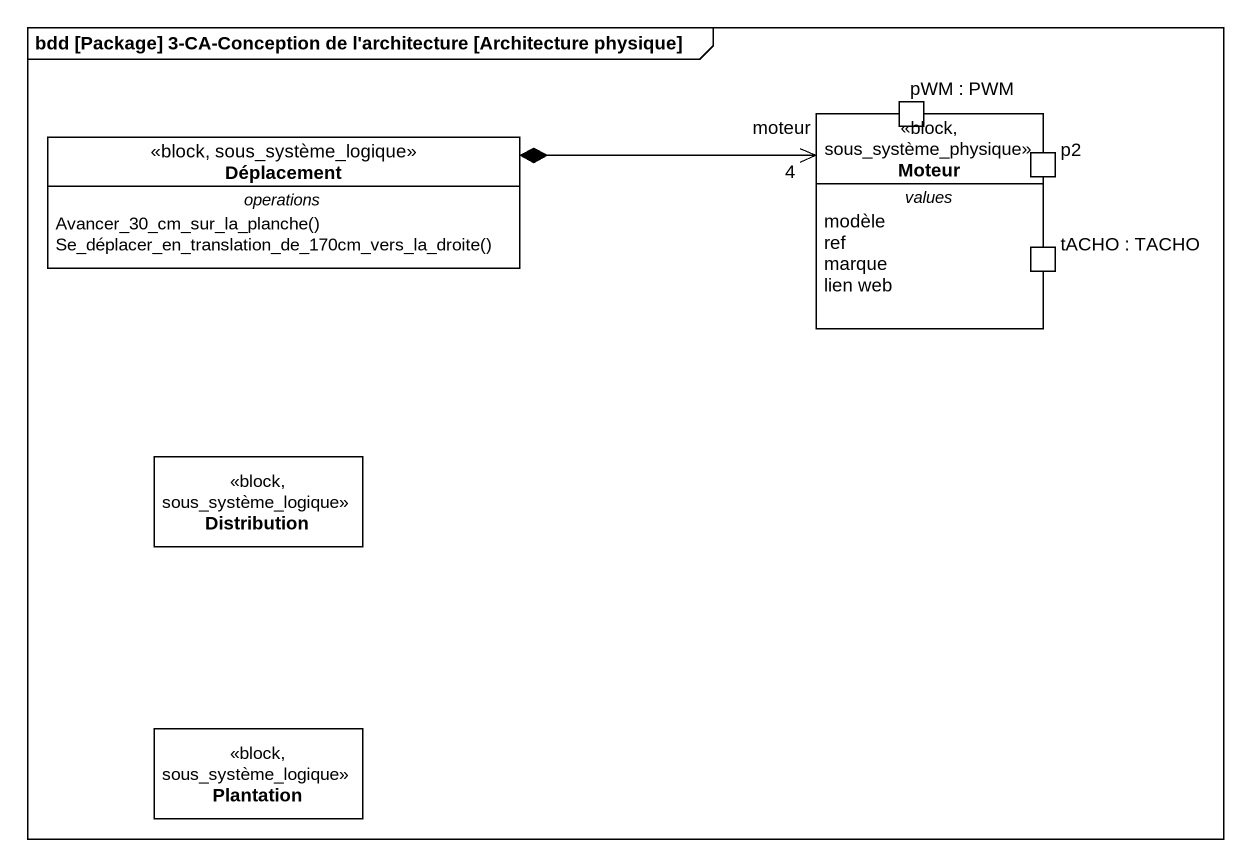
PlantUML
@startuml
mainframe bdd [Package] 3-CA-Conception de l'architecture [Architecture physique]
hide circle
hide empty members
class Déplacement <<block, sous_système_logique>> {
  -- operations --
  Avancer_30_cm_sur_la_planche()
  Se_déplacer_en_translation_de_170cm_vers_la_droite()
}
class Moteur <<block, sous_système_physique>> {
  -- values --
  modèle
  ref
  marque
  lien web
  -- ports --
  pWM : PWM
  p2
  tACHO : TACHO
}
class Distribution <<block, sous_système_logique>>
class Plantation <<block, sous_système_logique>>
Déplacement *-right-> "moteur\n4" Moteur
@enduml
